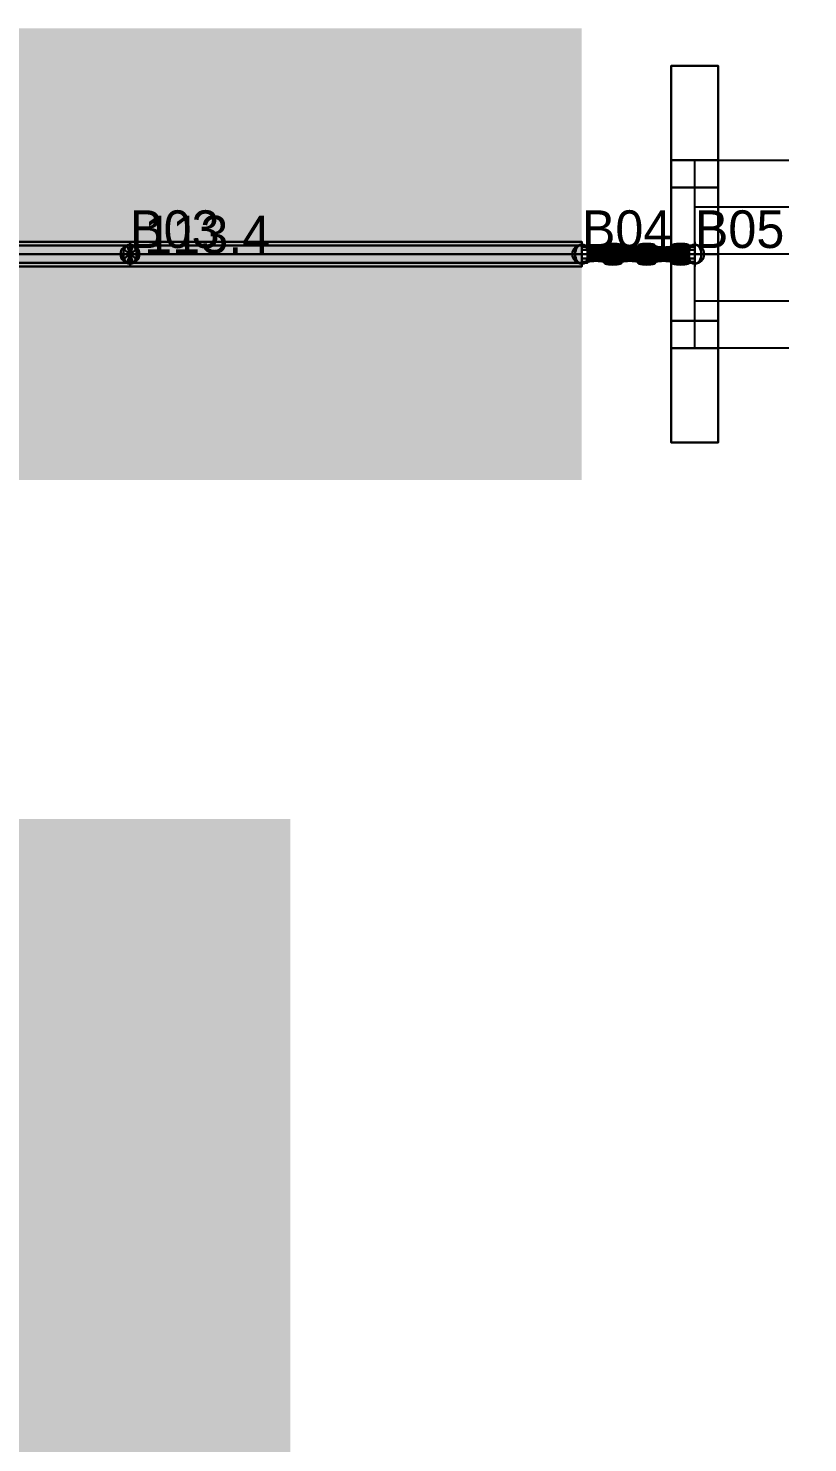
# Model space of a CAD drawing. Extents: x -1614 to 297846, y -601 to 211160.
# Drawn here: x 3533 to 4584, y 6016 to 7925 of the extents above; entities that cross this region are included whole.
import ezdxf

# ---------------------------------------------------------------- set-up
doc = ezdxf.new("R2010")
doc.units = 0
doc.layers.get('0').update_dxf_attribs({"linetype": 'CONTINUOUS'})
for name, color, linetype in [('3D-MODEL', 1, 'CONTINUOUS'), ('ANCHOR', 12, 'CONTINUOUS'), ('FLXJNT', 4, 'CONTINUOUS'), ('POINT', 5, 'CONTINUOUS'), ('PTATT', 7, 'CONTINUOUS'), ('RUN', 5, 'CONTINUOUS'), ('WEIGHT', 3, 'CONTINUOUS'), ('WTATT', 3, 'CONTINUOUS')]:
    doc.layers.add(name, color=color, linetype=linetype)

# ---------------------------------------------------------------- blocks, each defined once
blk = doc.blocks.new('RUN')
at = {"const_width": 1}
blk.add_lwpolyline([(0, 0), (1, 0)], dxfattribs=at)
at = {"flags": 9}
for tag, p in [('MAT', (0.349303, 0.182422)), ('SCH', (0.349303, 0.165755)), ('NOM', (0.349303, 0.149088))]:
    blk.add_attdef(tag, p, '', height=0.01, dxfattribs=at)
blk = doc.blocks.new('3DRUN')
at = {"color": 0, "linetype": 'CONTINUOUS'}
for points in [[(1, 0.353553, -0.353553), (1, 0.5), (0, 0.5), (0, 0.353553, -0.353553)], [(1, 0.5), (1, 0.353553, 0.353553), (0, 0.353553, 0.353553), (0, 0.5)], [(1, 0, -0.5), (1, 0.353553, -0.353553), (0, 0.353553, -0.353553), (0, 0, -0.5)], [(1, 0.353553, 0.353553), (1, 0, 0.5), (0, 0, 0.5), (0, 0.353553, 0.353553)], [(1, -0.353553, -0.353553), (1, 0, -0.5), (0, 0, -0.5), (0, -0.353553, -0.353553)], [(1, 0, 0.5), (1, -0.353553, 0.353553), (0, -0.353553, 0.353553), (0, 0, 0.5)], [(1, -0.353553, 0.353553), (1, -0.5), (0, -0.5), (0, -0.353553, 0.353553)], [(1, -0.5), (1, -0.353553, -0.353553), (0, -0.353553, -0.353553), (0, -0.5)]]:
    blk.add_3dface(points, dxfattribs=at)
blk = doc.blocks.new('FLXJNT')
at = {"color": 0, "linetype": 'BYBLOCK'}
for p, q in [((0, 0.5), (0, -0.5)), ((1, -0.5), (1, 0.5)), ((0, 0.35), (0.05, 0.35)), ((0.95, 0.35), (1, 0.35)), ((0, -0.35), (0.05, -0.35)), ((0.95, -0.35), (1, -0.35))]:
    blk.add_line(p, q, dxfattribs=at)
for centre, start, end in [((0.275, 0.35), 0, 180), ((0.575, 0.35), 0, 180), ((0.875, 0.35), 0, 180), ((0.125, 0.35), 180, 0), ((0.425, 0.35), 180, 0), ((0.725, 0.35), 180, 0), ((0.125, -0.35), 0, 180), ((0.275, -0.35), 180, 0), ((0.425, -0.35), 0, 180), ((0.575, -0.35), 180, 0), ((0.725, -0.35), 0, 180), ((0.875, -0.35), 180, 0)]:
    blk.add_arc(centre, 0.075, start, end, dxfattribs=at)
blk = doc.blocks.new('3DFLXJNT')
at = {"color": 0, "linetype": 'BYBLOCK'}
blk.add_lwpolyline([(1, 0.5), (1, 0.35), (0.95, 0.35, 1), (0.8, 0.35, -1), (0.65, 0.35, 1), (0.5, 0.35, -1), (0.35, 0.35, 1), (0.2, 0.35, -1), (0.05, 0.35), (0, 0.35), (0, 0.5)], format="xyb", dxfattribs=at)
at = {"color": 0, "linetype": 'BYBLOCK', "extrusion": (1, 0, 0)}
blk.add_circle((0, 0), 0.5, dxfattribs=at)
at = {"color": 0, "linetype": 'BYBLOCK', "extrusion": (-1, 0, 0)}
blk.add_circle((0, 0, -1), 0.5, dxfattribs=at)
at = {"color": 0, "linetype": 'BYBLOCK'}
mesh = blk.add_polymesh((9, 5), dxfattribs=at)
for k, corner in enumerate([(0.060048, 0.3125), (0.052556, 0.330589), (0.05, 0.35), (0, 0.35), (0, 0.5), (0.060048, 0.270633, -0.15625), (0.052556, 0.286298, -0.165294), (0.05, 0.303109, -0.175), (0, 0.303109, -0.175), (0, 0.433013, -0.25), (0.060048, 0.15625, -0.270633), (0.052556, 0.165294, -0.286298), (0.05, 0.175, -0.303109), (0, 0.175, -0.303109), (0, 0.25, -0.433013), (0.060048, 0, -0.3125), (0.052556, 0, -0.330589), (0.05, 0, -0.35), (0, 0, -0.35), (0, 0, -0.5), (0.060048, -0.15625, -0.270633), (0.052556, -0.165294, -0.286298), (0.05, -0.175, -0.303109), (0, -0.175, -0.303109), (0, -0.25, -0.433013), (0.060048, -0.270633, -0.15625), (0.052556, -0.286298, -0.165294), (0.05, -0.303109, -0.175), (0, -0.303109, -0.175), (0, -0.433013, -0.25), (0.060048, -0.3125), (0.052556, -0.330589), (0.05, -0.35), (0, -0.35), (0, -0.5), (0.060048, -0.270633, 0.15625), (0.052556, -0.286298, 0.165294), (0.05, -0.303109, 0.175), (0, -0.303109, 0.175), (0, -0.433013, 0.25), (0.060048, -0.15625, 0.270633), (0.052556, -0.165294, 0.286298), (0.05, -0.175, 0.303109), (0, -0.175, 0.303109), (0, -0.25, 0.433013)]):
    mesh.set_mesh_vertex(divmod(k, 5), corner)
mesh = blk.add_polymesh((4, 5), dxfattribs=at)
for k, corner in enumerate([(0.060048, -0.15625, 0.270633), (0.052556, -0.165294, 0.286298), (0.05, -0.175, 0.303109), (0, -0.175, 0.303109), (0, -0.25, 0.433013), (0.060048, 0, 0.3125), (0.052556, 0, 0.330589), (0.05, 0, 0.35), (0, 0, 0.35), (0, 0, 0.5), (0.060048, 0.15625, 0.270633), (0.052556, 0.165294, 0.286298), (0.05, 0.175, 0.303109), (0, 0.175, 0.303109), (0, 0.25, 0.433013), (0.060048, 0.270633, 0.15625), (0.052556, 0.286298, 0.165294), (0.05, 0.303109, 0.175), (0, 0.303109, 0.175), (0, 0.433013, 0.25)]):
    mesh.set_mesh_vertex(divmod(k, 5), corner)
mesh = blk.add_polymesh((9, 9), dxfattribs=at)
for k, corner in enumerate([(0.275, 0.425), (0.255589, 0.422444), (0.2375, 0.414952), (0.221967, 0.403033), (0.210048, 0.3875), (0.202556, 0.369411), (0.2, 0.35), (0.197444, 0.330589), (0.189952, 0.3125), (0.275, 0.368061, -0.2125), (0.255589, 0.365848, -0.211222), (0.2375, 0.359359, -0.207476), (0.221967, 0.349037, -0.201517), (0.210048, 0.335585, -0.19375), (0.202556, 0.31992, -0.184706), (0.2, 0.303109, -0.175), (0.197444, 0.286298, -0.165294), (0.189952, 0.270633, -0.15625), (0.275, 0.2125, -0.368061), (0.255589, 0.211222, -0.365848), (0.2375, 0.207476, -0.359359), (0.221967, 0.201517, -0.349037), (0.210048, 0.19375, -0.335585), (0.202556, 0.184706, -0.31992), (0.2, 0.175, -0.303109), (0.197444, 0.165294, -0.286298), (0.189952, 0.15625, -0.270633), (0.275, 0, -0.425), (0.255589, 0, -0.422444), (0.2375, 0, -0.414952), (0.221967, 0, -0.403033), (0.210048, 0, -0.3875), (0.202556, 0, -0.369411), (0.2, 0, -0.35), (0.197444, 0, -0.330589), (0.189952, 0, -0.3125), (0.275, -0.2125, -0.368061), (0.255589, -0.211222, -0.365848), (0.2375, -0.207476, -0.359359), (0.221967, -0.201517, -0.349037), (0.210048, -0.19375, -0.335585), (0.202556, -0.184706, -0.31992), (0.2, -0.175, -0.303109), (0.197444, -0.165294, -0.286298), (0.189952, -0.15625, -0.270633), (0.275, -0.368061, -0.2125), (0.255589, -0.365848, -0.211222), (0.2375, -0.359359, -0.207476), (0.221967, -0.349037, -0.201517), (0.210048, -0.335585, -0.19375), (0.202556, -0.31992, -0.184706), (0.2, -0.303109, -0.175), (0.197444, -0.286298, -0.165294), (0.189952, -0.270633, -0.15625), (0.275, -0.425), (0.255589, -0.422444), (0.2375, -0.414952), (0.221967, -0.403033), (0.210048, -0.3875), (0.202556, -0.369411), (0.2, -0.35), (0.197444, -0.330589), (0.189952, -0.3125), (0.275, -0.368061, 0.2125), (0.255589, -0.365848, 0.211222), (0.2375, -0.359359, 0.207476), (0.221967, -0.349037, 0.201517), (0.210048, -0.335585, 0.19375), (0.202556, -0.31992, 0.184706), (0.2, -0.303109, 0.175), (0.197444, -0.286298, 0.165294), (0.189952, -0.270633, 0.15625), (0.275, -0.2125, 0.368061), (0.255589, -0.211222, 0.365848), (0.2375, -0.207476, 0.359359), (0.221967, -0.201517, 0.349037), (0.210048, -0.19375, 0.335585), (0.202556, -0.184706, 0.31992), (0.2, -0.175, 0.303109), (0.197444, -0.165294, 0.286298), (0.189952, -0.15625, 0.270633)]):
    mesh.set_mesh_vertex(divmod(k, 9), corner)
mesh = blk.add_polymesh((9, 9), dxfattribs=at)
for k, corner in enumerate([(0.360048, 0.3125), (0.352556, 0.330589), (0.35, 0.35), (0.347444, 0.369411), (0.339952, 0.3875), (0.328033, 0.403033), (0.3125, 0.414952), (0.294411, 0.422444), (0.275, 0.425), (0.360048, 0.270633, -0.15625), (0.352556, 0.286298, -0.165294), (0.35, 0.303109, -0.175), (0.347444, 0.31992, -0.184706), (0.339952, 0.335585, -0.19375), (0.328033, 0.349037, -0.201517), (0.3125, 0.359359, -0.207476), (0.294411, 0.365848, -0.211222), (0.275, 0.368061, -0.2125), (0.360048, 0.15625, -0.270633), (0.352556, 0.165294, -0.286298), (0.35, 0.175, -0.303109), (0.347444, 0.184706, -0.31992), (0.339952, 0.19375, -0.335585), (0.328033, 0.201517, -0.349037), (0.3125, 0.207476, -0.359359), (0.294411, 0.211222, -0.365848), (0.275, 0.2125, -0.368061), (0.360048, 0, -0.3125), (0.352556, 0, -0.330589), (0.35, 0, -0.35), (0.347444, 0, -0.369411), (0.339952, 0, -0.3875), (0.328033, 0, -0.403033), (0.3125, 0, -0.414952), (0.294411, 0, -0.422444), (0.275, 0, -0.425), (0.360048, -0.15625, -0.270633), (0.352556, -0.165294, -0.286298), (0.35, -0.175, -0.303109), (0.347444, -0.184706, -0.31992), (0.339952, -0.19375, -0.335585), (0.328033, -0.201517, -0.349037), (0.3125, -0.207476, -0.359359), (0.294411, -0.211222, -0.365848), (0.275, -0.2125, -0.368061), (0.360048, -0.270633, -0.15625), (0.352556, -0.286298, -0.165294), (0.35, -0.303109, -0.175), (0.347444, -0.31992, -0.184706), (0.339952, -0.335585, -0.19375), (0.328033, -0.349037, -0.201517), (0.3125, -0.359359, -0.207476), (0.294411, -0.365848, -0.211222), (0.275, -0.368061, -0.2125), (0.360048, -0.3125), (0.352556, -0.330589), (0.35, -0.35), (0.347444, -0.369411), (0.339952, -0.3875), (0.328033, -0.403033), (0.3125, -0.414952), (0.294411, -0.422444), (0.275, -0.425), (0.360048, -0.270633, 0.15625), (0.352556, -0.286298, 0.165294), (0.35, -0.303109, 0.175), (0.347444, -0.31992, 0.184706), (0.339952, -0.335585, 0.19375), (0.328033, -0.349037, 0.201517), (0.3125, -0.359359, 0.207476), (0.294411, -0.365848, 0.211222), (0.275, -0.368061, 0.2125), (0.360048, -0.15625, 0.270633), (0.352556, -0.165294, 0.286298), (0.35, -0.175, 0.303109), (0.347444, -0.184706, 0.31992), (0.339952, -0.19375, 0.335585), (0.328033, -0.201517, 0.349037), (0.3125, -0.207476, 0.359359), (0.294411, -0.211222, 0.365848), (0.275, -0.2125, 0.368061)]):
    mesh.set_mesh_vertex(divmod(k, 9), corner)
mesh = blk.add_polymesh((9, 9), dxfattribs=at)
for k, corner in enumerate([(0.575, 0.425), (0.555589, 0.422444), (0.5375, 0.414952), (0.521967, 0.403033), (0.510048, 0.3875), (0.502556, 0.369411), (0.5, 0.35), (0.497444, 0.330589), (0.489952, 0.3125), (0.575, 0.368061, -0.2125), (0.555589, 0.365848, -0.211222), (0.5375, 0.359359, -0.207476), (0.521967, 0.349037, -0.201517), (0.510048, 0.335585, -0.19375), (0.502556, 0.31992, -0.184706), (0.5, 0.303109, -0.175), (0.497444, 0.286298, -0.165294), (0.489952, 0.270633, -0.15625), (0.575, 0.2125, -0.368061), (0.555589, 0.211222, -0.365848), (0.5375, 0.207476, -0.359359), (0.521967, 0.201517, -0.349037), (0.510048, 0.19375, -0.335585), (0.502556, 0.184706, -0.31992), (0.5, 0.175, -0.303109), (0.497444, 0.165294, -0.286298), (0.489952, 0.15625, -0.270633), (0.575, 0, -0.425), (0.555589, 0, -0.422444), (0.5375, 0, -0.414952), (0.521967, 0, -0.403033), (0.510048, 0, -0.3875), (0.502556, 0, -0.369411), (0.5, 0, -0.35), (0.497444, 0, -0.330589), (0.489952, 0, -0.3125), (0.575, -0.2125, -0.368061), (0.555589, -0.211222, -0.365848), (0.5375, -0.207476, -0.359359), (0.521967, -0.201517, -0.349037), (0.510048, -0.19375, -0.335585), (0.502556, -0.184706, -0.31992), (0.5, -0.175, -0.303109), (0.497444, -0.165294, -0.286298), (0.489952, -0.15625, -0.270633), (0.575, -0.368061, -0.2125), (0.555589, -0.365848, -0.211222), (0.5375, -0.359359, -0.207476), (0.521967, -0.349037, -0.201517), (0.510048, -0.335585, -0.19375), (0.502556, -0.31992, -0.184706), (0.5, -0.303109, -0.175), (0.497444, -0.286298, -0.165294), (0.489952, -0.270633, -0.15625), (0.575, -0.425), (0.555589, -0.422444), (0.5375, -0.414952), (0.521967, -0.403033), (0.510048, -0.3875), (0.502556, -0.369411), (0.5, -0.35), (0.497444, -0.330589), (0.489952, -0.3125), (0.575, -0.368061, 0.2125), (0.555589, -0.365848, 0.211222), (0.5375, -0.359359, 0.207476), (0.521967, -0.349037, 0.201517), (0.510048, -0.335585, 0.19375), (0.502556, -0.31992, 0.184706), (0.5, -0.303109, 0.175), (0.497444, -0.286298, 0.165294), (0.489952, -0.270633, 0.15625), (0.575, -0.2125, 0.368061), (0.555589, -0.211222, 0.365848), (0.5375, -0.207476, 0.359359), (0.521967, -0.201517, 0.349037), (0.510048, -0.19375, 0.335585), (0.502556, -0.184706, 0.31992), (0.5, -0.175, 0.303109), (0.497444, -0.165294, 0.286298), (0.489952, -0.15625, 0.270633)]):
    mesh.set_mesh_vertex(divmod(k, 9), corner)
mesh = blk.add_polymesh((9, 9), dxfattribs=at)
for k, corner in enumerate([(0.660048, 0.3125), (0.652556, 0.330589), (0.65, 0.35), (0.647444, 0.369411), (0.639952, 0.3875), (0.628033, 0.403033), (0.6125, 0.414952), (0.594411, 0.422444), (0.575, 0.425), (0.660048, 0.270633, -0.15625), (0.652556, 0.286298, -0.165294), (0.65, 0.303109, -0.175), (0.647444, 0.31992, -0.184706), (0.639952, 0.335585, -0.19375), (0.628033, 0.349037, -0.201517), (0.6125, 0.359359, -0.207476), (0.594411, 0.365848, -0.211222), (0.575, 0.368061, -0.2125), (0.660048, 0.15625, -0.270633), (0.652556, 0.165294, -0.286298), (0.65, 0.175, -0.303109), (0.647444, 0.184706, -0.31992), (0.639952, 0.19375, -0.335585), (0.628033, 0.201517, -0.349037), (0.6125, 0.207476, -0.359359), (0.594411, 0.211222, -0.365848), (0.575, 0.2125, -0.368061), (0.660048, 0, -0.3125), (0.652556, 0, -0.330589), (0.65, 0, -0.35), (0.647444, 0, -0.369411), (0.639952, 0, -0.3875), (0.628033, 0, -0.403033), (0.6125, 0, -0.414952), (0.594411, 0, -0.422444), (0.575, 0, -0.425), (0.660048, -0.15625, -0.270633), (0.652556, -0.165294, -0.286298), (0.65, -0.175, -0.303109), (0.647444, -0.184706, -0.31992), (0.639952, -0.19375, -0.335585), (0.628033, -0.201517, -0.349037), (0.6125, -0.207476, -0.359359), (0.594411, -0.211222, -0.365848), (0.575, -0.2125, -0.368061), (0.660048, -0.270633, -0.15625), (0.652556, -0.286298, -0.165294), (0.65, -0.303109, -0.175), (0.647444, -0.31992, -0.184706), (0.639952, -0.335585, -0.19375), (0.628033, -0.349037, -0.201517), (0.6125, -0.359359, -0.207476), (0.594411, -0.365848, -0.211222), (0.575, -0.368061, -0.2125), (0.660048, -0.3125), (0.652556, -0.330589), (0.65, -0.35), (0.647444, -0.369411), (0.639952, -0.3875), (0.628033, -0.403033), (0.6125, -0.414952), (0.594411, -0.422444), (0.575, -0.425), (0.660048, -0.270633, 0.15625), (0.652556, -0.286298, 0.165294), (0.65, -0.303109, 0.175), (0.647444, -0.31992, 0.184706), (0.639952, -0.335585, 0.19375), (0.628033, -0.349037, 0.201517), (0.6125, -0.359359, 0.207476), (0.594411, -0.365848, 0.211222), (0.575, -0.368061, 0.2125), (0.660048, -0.15625, 0.270633), (0.652556, -0.165294, 0.286298), (0.65, -0.175, 0.303109), (0.647444, -0.184706, 0.31992), (0.639952, -0.19375, 0.335585), (0.628033, -0.201517, 0.349037), (0.6125, -0.207476, 0.359359), (0.594411, -0.211222, 0.365848), (0.575, -0.2125, 0.368061)]):
    mesh.set_mesh_vertex(divmod(k, 9), corner)
mesh = blk.add_polymesh((9, 9), dxfattribs=at)
for k, corner in enumerate([(0.875, 0.425), (0.855589, 0.422444), (0.8375, 0.414952), (0.821967, 0.403033), (0.810048, 0.3875), (0.802556, 0.369411), (0.8, 0.35), (0.797444, 0.330589), (0.789952, 0.3125), (0.875, 0.368061, -0.2125), (0.855589, 0.365848, -0.211222), (0.8375, 0.359359, -0.207476), (0.821967, 0.349037, -0.201517), (0.810048, 0.335585, -0.19375), (0.802556, 0.31992, -0.184706), (0.8, 0.303109, -0.175), (0.797444, 0.286298, -0.165294), (0.789952, 0.270633, -0.15625), (0.875, 0.2125, -0.368061), (0.855589, 0.211222, -0.365848), (0.8375, 0.207476, -0.359359), (0.821967, 0.201517, -0.349037), (0.810048, 0.19375, -0.335585), (0.802556, 0.184706, -0.31992), (0.8, 0.175, -0.303109), (0.797444, 0.165294, -0.286298), (0.789952, 0.15625, -0.270633), (0.875, 0, -0.425), (0.855589, 0, -0.422444), (0.8375, 0, -0.414952), (0.821967, 0, -0.403033), (0.810048, 0, -0.3875), (0.802556, 0, -0.369411), (0.8, 0, -0.35), (0.797444, 0, -0.330589), (0.789952, 0, -0.3125), (0.875, -0.2125, -0.368061), (0.855589, -0.211222, -0.365848), (0.8375, -0.207476, -0.359359), (0.821967, -0.201517, -0.349037), (0.810048, -0.19375, -0.335585), (0.802556, -0.184706, -0.31992), (0.8, -0.175, -0.303109), (0.797444, -0.165294, -0.286298), (0.789952, -0.15625, -0.270633), (0.875, -0.368061, -0.2125), (0.855589, -0.365848, -0.211222), (0.8375, -0.359359, -0.207476), (0.821967, -0.349037, -0.201517), (0.810048, -0.335585, -0.19375), (0.802556, -0.31992, -0.184706), (0.8, -0.303109, -0.175), (0.797444, -0.286298, -0.165294), (0.789952, -0.270633, -0.15625), (0.875, -0.425), (0.855589, -0.422444), (0.8375, -0.414952), (0.821967, -0.403033), (0.810048, -0.3875), (0.802556, -0.369411), (0.8, -0.35), (0.797444, -0.330589), (0.789952, -0.3125), (0.875, -0.368061, 0.2125), (0.855589, -0.365848, 0.211222), (0.8375, -0.359359, 0.207476), (0.821967, -0.349037, 0.201517), (0.810048, -0.335585, 0.19375), (0.802556, -0.31992, 0.184706), (0.8, -0.303109, 0.175), (0.797444, -0.286298, 0.165294), (0.789952, -0.270633, 0.15625), (0.875, -0.2125, 0.368061), (0.855589, -0.211222, 0.365848), (0.8375, -0.207476, 0.359359), (0.821967, -0.201517, 0.349037), (0.810048, -0.19375, 0.335585), (0.802556, -0.184706, 0.31992), (0.8, -0.175, 0.303109), (0.797444, -0.165294, 0.286298), (0.789952, -0.15625, 0.270633)]):
    mesh.set_mesh_vertex(divmod(k, 9), corner)
mesh = blk.add_polymesh((9, 9), dxfattribs=at)
for k, corner in enumerate([(1, 0.5), (1, 0.35), (0.95, 0.35), (0.947444, 0.369411), (0.939952, 0.3875), (0.928033, 0.403033), (0.9125, 0.414952), (0.894411, 0.422444), (0.875, 0.425), (1, 0.433013, -0.25), (1, 0.303109, -0.175), (0.95, 0.303109, -0.175), (0.947444, 0.31992, -0.184706), (0.939952, 0.335585, -0.19375), (0.928033, 0.349037, -0.201517), (0.9125, 0.359359, -0.207476), (0.894411, 0.365848, -0.211222), (0.875, 0.368061, -0.2125), (1, 0.25, -0.433013), (1, 0.175, -0.303109), (0.95, 0.175, -0.303109), (0.947444, 0.184706, -0.31992), (0.939952, 0.19375, -0.335585), (0.928033, 0.201517, -0.349037), (0.9125, 0.207476, -0.359359), (0.894411, 0.211222, -0.365848), (0.875, 0.2125, -0.368061), (1, 0, -0.5), (1, 0, -0.35), (0.95, 0, -0.35), (0.947444, 0, -0.369411), (0.939952, 0, -0.3875), (0.928033, 0, -0.403033), (0.9125, 0, -0.414952), (0.894411, 0, -0.422444), (0.875, 0, -0.425), (1, -0.25, -0.433013), (1, -0.175, -0.303109), (0.95, -0.175, -0.303109), (0.947444, -0.184706, -0.31992), (0.939952, -0.19375, -0.335585), (0.928033, -0.201517, -0.349037), (0.9125, -0.207476, -0.359359), (0.894411, -0.211222, -0.365848), (0.875, -0.2125, -0.368061), (1, -0.433013, -0.25), (1, -0.303109, -0.175), (0.95, -0.303109, -0.175), (0.947444, -0.31992, -0.184706), (0.939952, -0.335585, -0.19375), (0.928033, -0.349037, -0.201517), (0.9125, -0.359359, -0.207476), (0.894411, -0.365848, -0.211222), (0.875, -0.368061, -0.2125), (1, -0.5), (1, -0.35), (0.95, -0.35), (0.947444, -0.369411), (0.939952, -0.3875), (0.928033, -0.403033), (0.9125, -0.414952), (0.894411, -0.422444), (0.875, -0.425), (1, -0.433013, 0.25), (1, -0.303109, 0.175), (0.95, -0.303109, 0.175), (0.947444, -0.31992, 0.184706), (0.939952, -0.335585, 0.19375), (0.928033, -0.349037, 0.201517), (0.9125, -0.359359, 0.207476), (0.894411, -0.365848, 0.211222), (0.875, -0.368061, 0.2125), (1, -0.25, 0.433013), (1, -0.175, 0.303109), (0.95, -0.175, 0.303109), (0.947444, -0.184706, 0.31992), (0.939952, -0.19375, 0.335585), (0.928033, -0.201517, 0.349037), (0.9125, -0.207476, 0.359359), (0.894411, -0.211222, 0.365848), (0.875, -0.2125, 0.368061)]):
    mesh.set_mesh_vertex(divmod(k, 9), corner)
mesh = blk.add_polymesh((4, 9), dxfattribs=at)
for k, corner in enumerate([(1, -0.25, 0.433013), (1, -0.175, 0.303109), (0.95, -0.175, 0.303109), (0.947444, -0.184706, 0.31992), (0.939952, -0.19375, 0.335585), (0.928033, -0.201517, 0.349037), (0.9125, -0.207476, 0.359359), (0.894411, -0.211222, 0.365848), (0.875, -0.2125, 0.368061), (1, 0, 0.5), (1, 0, 0.35), (0.95, 0, 0.35), (0.947444, 0, 0.369411), (0.939952, 0, 0.3875), (0.928033, 0, 0.403033), (0.9125, 0, 0.414952), (0.894411, 0, 0.422444), (0.875, 0, 0.425), (1, 0.25, 0.433013), (1, 0.175, 0.303109), (0.95, 0.175, 0.303109), (0.947444, 0.184706, 0.31992), (0.939952, 0.19375, 0.335585), (0.928033, 0.201517, 0.349037), (0.9125, 0.207476, 0.359359), (0.894411, 0.211222, 0.365848), (0.875, 0.2125, 0.368061), (1, 0.433013, 0.25), (1, 0.303109, 0.175), (0.95, 0.303109, 0.175), (0.947444, 0.31992, 0.184706), (0.939952, 0.335585, 0.19375), (0.928033, 0.349037, 0.201517), (0.9125, 0.359359, 0.207476), (0.894411, 0.365848, 0.211222), (0.875, 0.368061, 0.2125)]):
    mesh.set_mesh_vertex(divmod(k, 9), corner)
mesh = blk.add_polymesh((9, 9), dxfattribs=at)
for k, corner in enumerate([(0.189952, 0.3125), (0.178033, 0.296967), (0.1625, 0.285048), (0.144411, 0.277556), (0.125, 0.275), (0.105589, 0.277556), (0.0875, 0.285048), (0.071967, 0.296967), (0.060048, 0.3125), (0.189952, 0.270633, -0.15625), (0.178033, 0.257181, -0.148483), (0.1625, 0.246859, -0.142524), (0.144411, 0.24037, -0.138778), (0.125, 0.238157, -0.1375), (0.105589, 0.24037, -0.138778), (0.0875, 0.246859, -0.142524), (0.071967, 0.257181, -0.148483), (0.060048, 0.270633, -0.15625), (0.189952, 0.15625, -0.270633), (0.178033, 0.148483, -0.257181), (0.1625, 0.142524, -0.246859), (0.144411, 0.138778, -0.24037), (0.125, 0.1375, -0.238157), (0.105589, 0.138778, -0.24037), (0.0875, 0.142524, -0.246859), (0.071967, 0.148483, -0.257181), (0.060048, 0.15625, -0.270633), (0.189952, 0, -0.3125), (0.178033, 0, -0.296967), (0.1625, 0, -0.285048), (0.144411, 0, -0.277556), (0.125, 0, -0.275), (0.105589, 0, -0.277556), (0.0875, 0, -0.285048), (0.071967, 0, -0.296967), (0.060048, 0, -0.3125), (0.189952, -0.15625, -0.270633), (0.178033, -0.148483, -0.257181), (0.1625, -0.142524, -0.246859), (0.144411, -0.138778, -0.24037), (0.125, -0.1375, -0.238157), (0.105589, -0.138778, -0.24037), (0.0875, -0.142524, -0.246859), (0.071967, -0.148483, -0.257181), (0.060048, -0.15625, -0.270633), (0.189952, -0.270633, -0.15625), (0.178033, -0.257181, -0.148483), (0.1625, -0.246859, -0.142524), (0.144411, -0.24037, -0.138778), (0.125, -0.238157, -0.1375), (0.105589, -0.24037, -0.138778), (0.0875, -0.246859, -0.142524), (0.071967, -0.257181, -0.148483), (0.060048, -0.270633, -0.15625), (0.189952, -0.3125), (0.178033, -0.296967), (0.1625, -0.285048), (0.144411, -0.277556), (0.125, -0.275), (0.105589, -0.277556), (0.0875, -0.285048), (0.071967, -0.296967), (0.060048, -0.3125), (0.189952, -0.270633, 0.15625), (0.178033, -0.257181, 0.148483), (0.1625, -0.246859, 0.142524), (0.144411, -0.24037, 0.138778), (0.125, -0.238157, 0.1375), (0.105589, -0.24037, 0.138778), (0.0875, -0.246859, 0.142524), (0.071967, -0.257181, 0.148483), (0.060048, -0.270633, 0.15625), (0.189952, -0.15625, 0.270633), (0.178033, -0.148483, 0.257181), (0.1625, -0.142524, 0.246859), (0.144411, -0.138778, 0.24037), (0.125, -0.1375, 0.238157), (0.105589, -0.138778, 0.24037), (0.0875, -0.142524, 0.246859), (0.071967, -0.148483, 0.257181), (0.060048, -0.15625, 0.270633)]):
    mesh.set_mesh_vertex(divmod(k, 9), corner)
mesh = blk.add_polymesh((4, 9), dxfattribs=at)
for k, corner in enumerate([(0.189952, -0.15625, 0.270633), (0.178033, -0.148483, 0.257181), (0.1625, -0.142524, 0.246859), (0.144411, -0.138778, 0.24037), (0.125, -0.1375, 0.238157), (0.105589, -0.138778, 0.24037), (0.0875, -0.142524, 0.246859), (0.071967, -0.148483, 0.257181), (0.060048, -0.15625, 0.270633), (0.189952, 0, 0.3125), (0.178033, 0, 0.296967), (0.1625, 0, 0.285048), (0.144411, 0, 0.277556), (0.125, 0, 0.275), (0.105589, 0, 0.277556), (0.0875, 0, 0.285048), (0.071967, 0, 0.296967), (0.060048, 0, 0.3125), (0.189952, 0.15625, 0.270633), (0.178033, 0.148483, 0.257181), (0.1625, 0.142524, 0.246859), (0.144411, 0.138778, 0.24037), (0.125, 0.1375, 0.238157), (0.105589, 0.138778, 0.24037), (0.0875, 0.142524, 0.246859), (0.071967, 0.148483, 0.257181), (0.060048, 0.15625, 0.270633), (0.189952, 0.270633, 0.15625), (0.178033, 0.257181, 0.148483), (0.1625, 0.246859, 0.142524), (0.144411, 0.24037, 0.138778), (0.125, 0.238157, 0.1375), (0.105589, 0.24037, 0.138778), (0.0875, 0.246859, 0.142524), (0.071967, 0.257181, 0.148483), (0.060048, 0.270633, 0.15625)]):
    mesh.set_mesh_vertex(divmod(k, 9), corner)
mesh = blk.add_polymesh((4, 9), dxfattribs=at)
for k, corner in enumerate([(0.275, -0.2125, 0.368061), (0.255589, -0.211222, 0.365848), (0.2375, -0.207476, 0.359359), (0.221967, -0.201517, 0.349037), (0.210048, -0.19375, 0.335585), (0.202556, -0.184706, 0.31992), (0.2, -0.175, 0.303109), (0.197444, -0.165294, 0.286298), (0.189952, -0.15625, 0.270633), (0.275, 0, 0.425), (0.255589, 0, 0.422444), (0.2375, 0, 0.414952), (0.221967, 0, 0.403033), (0.210048, 0, 0.3875), (0.202556, 0, 0.369411), (0.2, 0, 0.35), (0.197444, 0, 0.330589), (0.189952, 0, 0.3125), (0.275, 0.2125, 0.368061), (0.255589, 0.211222, 0.365848), (0.2375, 0.207476, 0.359359), (0.221967, 0.201517, 0.349037), (0.210048, 0.19375, 0.335585), (0.202556, 0.184706, 0.31992), (0.2, 0.175, 0.303109), (0.197444, 0.165294, 0.286298), (0.189952, 0.15625, 0.270633), (0.275, 0.368061, 0.2125), (0.255589, 0.365848, 0.211222), (0.2375, 0.359359, 0.207476), (0.221967, 0.349037, 0.201517), (0.210048, 0.335585, 0.19375), (0.202556, 0.31992, 0.184706), (0.2, 0.303109, 0.175), (0.197444, 0.286298, 0.165294), (0.189952, 0.270633, 0.15625)]):
    mesh.set_mesh_vertex(divmod(k, 9), corner)
mesh = blk.add_polymesh((4, 9), dxfattribs=at)
for k, corner in enumerate([(0.360048, -0.15625, 0.270633), (0.352556, -0.165294, 0.286298), (0.35, -0.175, 0.303109), (0.347444, -0.184706, 0.31992), (0.339952, -0.19375, 0.335585), (0.328033, -0.201517, 0.349037), (0.3125, -0.207476, 0.359359), (0.294411, -0.211222, 0.365848), (0.275, -0.2125, 0.368061), (0.360048, 0, 0.3125), (0.352556, 0, 0.330589), (0.35, 0, 0.35), (0.347444, 0, 0.369411), (0.339952, 0, 0.3875), (0.328033, 0, 0.403033), (0.3125, 0, 0.414952), (0.294411, 0, 0.422444), (0.275, 0, 0.425), (0.360048, 0.15625, 0.270633), (0.352556, 0.165294, 0.286298), (0.35, 0.175, 0.303109), (0.347444, 0.184706, 0.31992), (0.339952, 0.19375, 0.335585), (0.328033, 0.201517, 0.349037), (0.3125, 0.207476, 0.359359), (0.294411, 0.211222, 0.365848), (0.275, 0.2125, 0.368061), (0.360048, 0.270633, 0.15625), (0.352556, 0.286298, 0.165294), (0.35, 0.303109, 0.175), (0.347444, 0.31992, 0.184706), (0.339952, 0.335585, 0.19375), (0.328033, 0.349037, 0.201517), (0.3125, 0.359359, 0.207476), (0.294411, 0.365848, 0.211222), (0.275, 0.368061, 0.2125)]):
    mesh.set_mesh_vertex(divmod(k, 9), corner)
mesh = blk.add_polymesh((9, 9), dxfattribs=at)
for k, corner in enumerate([(0.489952, 0.3125), (0.478033, 0.296967), (0.4625, 0.285048), (0.444411, 0.277556), (0.425, 0.275), (0.405589, 0.277556), (0.3875, 0.285048), (0.371967, 0.296967), (0.360048, 0.3125), (0.489952, 0.270633, -0.15625), (0.478033, 0.257181, -0.148483), (0.4625, 0.246859, -0.142524), (0.444411, 0.24037, -0.138778), (0.425, 0.238157, -0.1375), (0.405589, 0.24037, -0.138778), (0.3875, 0.246859, -0.142524), (0.371967, 0.257181, -0.148483), (0.360048, 0.270633, -0.15625), (0.489952, 0.15625, -0.270633), (0.478033, 0.148483, -0.257181), (0.4625, 0.142524, -0.246859), (0.444411, 0.138778, -0.24037), (0.425, 0.1375, -0.238157), (0.405589, 0.138778, -0.24037), (0.3875, 0.142524, -0.246859), (0.371967, 0.148483, -0.257181), (0.360048, 0.15625, -0.270633), (0.489952, 0, -0.3125), (0.478033, 0, -0.296967), (0.4625, 0, -0.285048), (0.444411, 0, -0.277556), (0.425, 0, -0.275), (0.405589, 0, -0.277556), (0.3875, 0, -0.285048), (0.371967, 0, -0.296967), (0.360048, 0, -0.3125), (0.489952, -0.15625, -0.270633), (0.478033, -0.148483, -0.257181), (0.4625, -0.142524, -0.246859), (0.444411, -0.138778, -0.24037), (0.425, -0.1375, -0.238157), (0.405589, -0.138778, -0.24037), (0.3875, -0.142524, -0.246859), (0.371967, -0.148483, -0.257181), (0.360048, -0.15625, -0.270633), (0.489952, -0.270633, -0.15625), (0.478033, -0.257181, -0.148483), (0.4625, -0.246859, -0.142524), (0.444411, -0.24037, -0.138778), (0.425, -0.238157, -0.1375), (0.405589, -0.24037, -0.138778), (0.3875, -0.246859, -0.142524), (0.371967, -0.257181, -0.148483), (0.360048, -0.270633, -0.15625), (0.489952, -0.3125), (0.478033, -0.296967), (0.4625, -0.285048), (0.444411, -0.277556), (0.425, -0.275), (0.405589, -0.277556), (0.3875, -0.285048), (0.371967, -0.296967), (0.360048, -0.3125), (0.489952, -0.270633, 0.15625), (0.478033, -0.257181, 0.148483), (0.4625, -0.246859, 0.142524), (0.444411, -0.24037, 0.138778), (0.425, -0.238157, 0.1375), (0.405589, -0.24037, 0.138778), (0.3875, -0.246859, 0.142524), (0.371967, -0.257181, 0.148483), (0.360048, -0.270633, 0.15625), (0.489952, -0.15625, 0.270633), (0.478033, -0.148483, 0.257181), (0.4625, -0.142524, 0.246859), (0.444411, -0.138778, 0.24037), (0.425, -0.1375, 0.238157), (0.405589, -0.138778, 0.24037), (0.3875, -0.142524, 0.246859), (0.371967, -0.148483, 0.257181), (0.360048, -0.15625, 0.270633)]):
    mesh.set_mesh_vertex(divmod(k, 9), corner)
mesh = blk.add_polymesh((4, 9), dxfattribs=at)
for k, corner in enumerate([(0.489952, -0.15625, 0.270633), (0.478033, -0.148483, 0.257181), (0.4625, -0.142524, 0.246859), (0.444411, -0.138778, 0.24037), (0.425, -0.1375, 0.238157), (0.405589, -0.138778, 0.24037), (0.3875, -0.142524, 0.246859), (0.371967, -0.148483, 0.257181), (0.360048, -0.15625, 0.270633), (0.489952, 0, 0.3125), (0.478033, 0, 0.296967), (0.4625, 0, 0.285048), (0.444411, 0, 0.277556), (0.425, 0, 0.275), (0.405589, 0, 0.277556), (0.3875, 0, 0.285048), (0.371967, 0, 0.296967), (0.360048, 0, 0.3125), (0.489952, 0.15625, 0.270633), (0.478033, 0.148483, 0.257181), (0.4625, 0.142524, 0.246859), (0.444411, 0.138778, 0.24037), (0.425, 0.1375, 0.238157), (0.405589, 0.138778, 0.24037), (0.3875, 0.142524, 0.246859), (0.371967, 0.148483, 0.257181), (0.360048, 0.15625, 0.270633), (0.489952, 0.270633, 0.15625), (0.478033, 0.257181, 0.148483), (0.4625, 0.246859, 0.142524), (0.444411, 0.24037, 0.138778), (0.425, 0.238157, 0.1375), (0.405589, 0.24037, 0.138778), (0.3875, 0.246859, 0.142524), (0.371967, 0.257181, 0.148483), (0.360048, 0.270633, 0.15625)]):
    mesh.set_mesh_vertex(divmod(k, 9), corner)
mesh = blk.add_polymesh((4, 9), dxfattribs=at)
for k, corner in enumerate([(0.575, -0.2125, 0.368061), (0.555589, -0.211222, 0.365848), (0.5375, -0.207476, 0.359359), (0.521967, -0.201517, 0.349037), (0.510048, -0.19375, 0.335585), (0.502556, -0.184706, 0.31992), (0.5, -0.175, 0.303109), (0.497444, -0.165294, 0.286298), (0.489952, -0.15625, 0.270633), (0.575, 0, 0.425), (0.555589, 0, 0.422444), (0.5375, 0, 0.414952), (0.521967, 0, 0.403033), (0.510048, 0, 0.3875), (0.502556, 0, 0.369411), (0.5, 0, 0.35), (0.497444, 0, 0.330589), (0.489952, 0, 0.3125), (0.575, 0.2125, 0.368061), (0.555589, 0.211222, 0.365848), (0.5375, 0.207476, 0.359359), (0.521967, 0.201517, 0.349037), (0.510048, 0.19375, 0.335585), (0.502556, 0.184706, 0.31992), (0.5, 0.175, 0.303109), (0.497444, 0.165294, 0.286298), (0.489952, 0.15625, 0.270633), (0.575, 0.368061, 0.2125), (0.555589, 0.365848, 0.211222), (0.5375, 0.359359, 0.207476), (0.521967, 0.349037, 0.201517), (0.510048, 0.335585, 0.19375), (0.502556, 0.31992, 0.184706), (0.5, 0.303109, 0.175), (0.497444, 0.286298, 0.165294), (0.489952, 0.270633, 0.15625)]):
    mesh.set_mesh_vertex(divmod(k, 9), corner)
mesh = blk.add_polymesh((4, 9), dxfattribs=at)
for k, corner in enumerate([(0.660048, -0.15625, 0.270633), (0.652556, -0.165294, 0.286298), (0.65, -0.175, 0.303109), (0.647444, -0.184706, 0.31992), (0.639952, -0.19375, 0.335585), (0.628033, -0.201517, 0.349037), (0.6125, -0.207476, 0.359359), (0.594411, -0.211222, 0.365848), (0.575, -0.2125, 0.368061), (0.660048, 0, 0.3125), (0.652556, 0, 0.330589), (0.65, 0, 0.35), (0.647444, 0, 0.369411), (0.639952, 0, 0.3875), (0.628033, 0, 0.403033), (0.6125, 0, 0.414952), (0.594411, 0, 0.422444), (0.575, 0, 0.425), (0.660048, 0.15625, 0.270633), (0.652556, 0.165294, 0.286298), (0.65, 0.175, 0.303109), (0.647444, 0.184706, 0.31992), (0.639952, 0.19375, 0.335585), (0.628033, 0.201517, 0.349037), (0.6125, 0.207476, 0.359359), (0.594411, 0.211222, 0.365848), (0.575, 0.2125, 0.368061), (0.660048, 0.270633, 0.15625), (0.652556, 0.286298, 0.165294), (0.65, 0.303109, 0.175), (0.647444, 0.31992, 0.184706), (0.639952, 0.335585, 0.19375), (0.628033, 0.349037, 0.201517), (0.6125, 0.359359, 0.207476), (0.594411, 0.365848, 0.211222), (0.575, 0.368061, 0.2125)]):
    mesh.set_mesh_vertex(divmod(k, 9), corner)
mesh = blk.add_polymesh((9, 9), dxfattribs=at)
for k, corner in enumerate([(0.789952, 0.3125), (0.778033, 0.296967), (0.7625, 0.285048), (0.744411, 0.277556), (0.725, 0.275), (0.705589, 0.277556), (0.6875, 0.285048), (0.671967, 0.296967), (0.660048, 0.3125), (0.789952, 0.270633, -0.15625), (0.778033, 0.257181, -0.148483), (0.7625, 0.246859, -0.142524), (0.744411, 0.24037, -0.138778), (0.725, 0.238157, -0.1375), (0.705589, 0.24037, -0.138778), (0.6875, 0.246859, -0.142524), (0.671967, 0.257181, -0.148483), (0.660048, 0.270633, -0.15625), (0.789952, 0.15625, -0.270633), (0.778033, 0.148483, -0.257181), (0.7625, 0.142524, -0.246859), (0.744411, 0.138778, -0.24037), (0.725, 0.1375, -0.238157), (0.705589, 0.138778, -0.24037), (0.6875, 0.142524, -0.246859), (0.671967, 0.148483, -0.257181), (0.660048, 0.15625, -0.270633), (0.789952, 0, -0.3125), (0.778033, 0, -0.296967), (0.7625, 0, -0.285048), (0.744411, 0, -0.277556), (0.725, 0, -0.275), (0.705589, 0, -0.277556), (0.6875, 0, -0.285048), (0.671967, 0, -0.296967), (0.660048, 0, -0.3125), (0.789952, -0.15625, -0.270633), (0.778033, -0.148483, -0.257181), (0.7625, -0.142524, -0.246859), (0.744411, -0.138778, -0.24037), (0.725, -0.1375, -0.238157), (0.705589, -0.138778, -0.24037), (0.6875, -0.142524, -0.246859), (0.671967, -0.148483, -0.257181), (0.660048, -0.15625, -0.270633), (0.789952, -0.270633, -0.15625), (0.778033, -0.257181, -0.148483), (0.7625, -0.246859, -0.142524), (0.744411, -0.24037, -0.138778), (0.725, -0.238157, -0.1375), (0.705589, -0.24037, -0.138778), (0.6875, -0.246859, -0.142524), (0.671967, -0.257181, -0.148483), (0.660048, -0.270633, -0.15625), (0.789952, -0.3125), (0.778033, -0.296967), (0.7625, -0.285048), (0.744411, -0.277556), (0.725, -0.275), (0.705589, -0.277556), (0.6875, -0.285048), (0.671967, -0.296967), (0.660048, -0.3125), (0.789952, -0.270633, 0.15625), (0.778033, -0.257181, 0.148483), (0.7625, -0.246859, 0.142524), (0.744411, -0.24037, 0.138778), (0.725, -0.238157, 0.1375), (0.705589, -0.24037, 0.138778), (0.6875, -0.246859, 0.142524), (0.671967, -0.257181, 0.148483), (0.660048, -0.270633, 0.15625), (0.789952, -0.15625, 0.270633), (0.778033, -0.148483, 0.257181), (0.7625, -0.142524, 0.246859), (0.744411, -0.138778, 0.24037), (0.725, -0.1375, 0.238157), (0.705589, -0.138778, 0.24037), (0.6875, -0.142524, 0.246859), (0.671967, -0.148483, 0.257181), (0.660048, -0.15625, 0.270633)]):
    mesh.set_mesh_vertex(divmod(k, 9), corner)
mesh = blk.add_polymesh((4, 9), dxfattribs=at)
for k, corner in enumerate([(0.789952, -0.15625, 0.270633), (0.778033, -0.148483, 0.257181), (0.7625, -0.142524, 0.246859), (0.744411, -0.138778, 0.24037), (0.725, -0.1375, 0.238157), (0.705589, -0.138778, 0.24037), (0.6875, -0.142524, 0.246859), (0.671967, -0.148483, 0.257181), (0.660048, -0.15625, 0.270633), (0.789952, 0, 0.3125), (0.778033, 0, 0.296967), (0.7625, 0, 0.285048), (0.744411, 0, 0.277556), (0.725, 0, 0.275), (0.705589, 0, 0.277556), (0.6875, 0, 0.285048), (0.671967, 0, 0.296967), (0.660048, 0, 0.3125), (0.789952, 0.15625, 0.270633), (0.778033, 0.148483, 0.257181), (0.7625, 0.142524, 0.246859), (0.744411, 0.138778, 0.24037), (0.725, 0.1375, 0.238157), (0.705589, 0.138778, 0.24037), (0.6875, 0.142524, 0.246859), (0.671967, 0.148483, 0.257181), (0.660048, 0.15625, 0.270633), (0.789952, 0.270633, 0.15625), (0.778033, 0.257181, 0.148483), (0.7625, 0.246859, 0.142524), (0.744411, 0.24037, 0.138778), (0.725, 0.238157, 0.1375), (0.705589, 0.24037, 0.138778), (0.6875, 0.246859, 0.142524), (0.671967, 0.257181, 0.148483), (0.660048, 0.270633, 0.15625)]):
    mesh.set_mesh_vertex(divmod(k, 9), corner)
mesh = blk.add_polymesh((4, 9), dxfattribs=at)
for k, corner in enumerate([(0.875, -0.2125, 0.368061), (0.855589, -0.211222, 0.365848), (0.8375, -0.207476, 0.359359), (0.821967, -0.201517, 0.349037), (0.810048, -0.19375, 0.335585), (0.802556, -0.184706, 0.31992), (0.8, -0.175, 0.303109), (0.797444, -0.165294, 0.286298), (0.789952, -0.15625, 0.270633), (0.875, 0, 0.425), (0.855589, 0, 0.422444), (0.8375, 0, 0.414952), (0.821967, 0, 0.403033), (0.810048, 0, 0.3875), (0.802556, 0, 0.369411), (0.8, 0, 0.35), (0.797444, 0, 0.330589), (0.789952, 0, 0.3125), (0.875, 0.2125, 0.368061), (0.855589, 0.211222, 0.365848), (0.8375, 0.207476, 0.359359), (0.821967, 0.201517, 0.349037), (0.810048, 0.19375, 0.335585), (0.802556, 0.184706, 0.31992), (0.8, 0.175, 0.303109), (0.797444, 0.165294, 0.286298), (0.789952, 0.15625, 0.270633), (0.875, 0.368061, 0.2125), (0.855589, 0.365848, 0.211222), (0.8375, 0.359359, 0.207476), (0.821967, 0.349037, 0.201517), (0.810048, 0.335585, 0.19375), (0.802556, 0.31992, 0.184706), (0.8, 0.303109, 0.175), (0.797444, 0.286298, 0.165294), (0.789952, 0.270633, 0.15625)]):
    mesh.set_mesh_vertex(divmod(k, 9), corner)
blk = doc.blocks.new('POINT')
at = {"color": 0, "linetype": 'BYBLOCK'}
blk.add_circle((0, 0), 0.5, dxfattribs=at)
at = {"color": 0, "linetype": 'BYBLOCK', "extrusion": (1e-16, 0, -1)}
blk.add_circle((0, 0), 0.5, dxfattribs=at)
at = {"color": 0, "linetype": 'BYBLOCK', "extrusion": (0.707107, 0, 0.707107)}
blk.add_circle((0, 0), 0.5, dxfattribs=at)
at = {"color": 0, "linetype": 'BYBLOCK', "extrusion": (0.707107, 0, -0.707107)}
blk.add_circle((0, 0), 0.5, dxfattribs=at)
at = {"color": 0, "linetype": 'BYBLOCK', "extrusion": (-0.707107, 0, -0.707107)}
blk.add_circle((0, 0), 0.5, dxfattribs=at)
at = {"color": 0, "linetype": 'BYBLOCK', "extrusion": (-0.707107, 0, 0.707107)}
blk.add_circle((0, 0), 0.5, dxfattribs=at)
at = {"color": 0, "linetype": 'BYBLOCK', "extrusion": (1, 0, 1e-16)}
blk.add_circle((0, 0), 0.5, dxfattribs=at)
at = {"color": 0, "linetype": 'BYBLOCK', "extrusion": (-1, 0, -2e-16)}
blk.add_circle((0, 0), 0.5, dxfattribs=at)
blk = doc.blocks.new('3DWEIGHT')
blk.add_line((0, 0.82), (0, 0))
mesh = blk.add_polymesh((2, 10), dxfattribs=dict(n_close=True))
for k, corner in enumerate([(0.029672, 0.82), (0.024005, 0.82, 0.017441), (0.009169, 0.82, 0.02822), (-0.009169, 0.82, 0.02822), (-0.024005, 0.82, 0.017441), (-0.029672, 0.82), (-0.024005, 0.82, -0.017441), (-0.009169, 0.82, -0.02822), (0.009169, 0.82, -0.02822), (0.024005, 0.82, -0.017441), (0.000021, 1), (0.000017, 1, 0.000012), (0.000007, 1, 0.00002), (-0.000007, 1, 0.00002), (-0.000017, 1, 0.000012), (-0.000021, 1), (-0.000017, 1, -0.000012), (-0.000007, 1, -0.00002), (0.000007, 1, -0.00002), (0.000017, 1, -0.000012)]):
    mesh.set_mesh_vertex(divmod(k, 10), corner)
blk = doc.blocks.new('WEIGHT')
blk.add_line((0, 0.82), (0, 0))
blk.add_solid([(0.03, 0.82), (-0.03, 0.82), (0, 1)])
blk = doc.blocks.new('3DANCHOR')
at = {"extrusion": (-1, 0, 0)}
for p, q in [((-0.125, 1, -1), (-0.125, 1, 1)), ((-0.125, -1, -1), (-0.125, 1, -1)), ((-0.125, 1, 1), (-0.125, -1, 1)), ((0.125, 1, -1), (0.125, 1, 1)), ((0.125, -1, -1), (0.125, 1, -1)), ((0.125, 1, 1), (0.125, -1, 1)), ((-0.125, -1, 1), (-0.125, -1, -1)), ((0.125, -1, 1), (0.125, -1, -1))]:
    blk.add_line(p, q, dxfattribs=at)
for points in [[(-0.125, 1), (-0.125, 1, -1), (0.125, 1, -1), (0.125, 1)], [(-0.125, 1, -1), (-0.125, 0, -1), (0.125, 0, -1), (0.125, 1, -1)], [(-0.125, 0, 1), (-0.125, 1, 1), (0.125, 1, 1), (0.125, 0, 1)], [(-0.125, 1, 1), (-0.125, 1), (0.125, 1), (0.125, 1, 1)], [(-0.125, 0.353553, 0.353553), (-0.125, 0.5), (0.125, 0.5), (0.125, 0.353553, 0.353553)], [(-0.125, 0.5), (-0.125, 0.353553, -0.353553), (0.125, 0.353553, -0.353553), (0.125, 0.5)], [(-0.125, 0.353553, -0.353553), (-0.125, 0, -0.5), (0.125, 0, -0.5), (0.125, 0.353553, -0.353553)], [(-0.125, 0, 0.5), (-0.125, 0.353553, 0.353553), (0.125, 0.353553, 0.353553), (0.125, 0, 0.5)], [(-0.125, 0, -0.5), (-0.125, -0.353553, -0.353553), (0.125, -0.353553, -0.353553), (0.125, 0, -0.5)], [(-0.125, 0, -1), (-0.125, -1, -1), (0.125, -1, -1), (0.125, 0, -1)], [(-0.125, -0.353553, 0.353553), (-0.125, 0, 0.5), (0.125, 0, 0.5), (0.125, -0.353553, 0.353553)], [(-0.125, -1, 1), (-0.125, 0, 1), (0.125, 0, 1), (0.125, -1, 1)], [(-0.125, -0.5), (-0.125, -0.353553, 0.353553), (0.125, -0.353553, 0.353553), (0.125, -0.5)], [(-0.125, -0.353553, -0.353553), (-0.125, -0.5), (0.125, -0.5), (0.125, -0.353553, -0.353553)], [(-0.125, -1, -1), (-0.125, -1), (0.125, -1), (0.125, -1, -1)], [(-0.125, -1), (-0.125, -1, 1), (0.125, -1, 1), (0.125, -1)]]:
    blk.add_3dface(points)
blk = doc.blocks.new('ANCHOR')
for p, q in [((-0.5, 0.5), (0, 0.5)), ((0, 0.5), (0, -0.5)), ((-0.5, 0.25), (0, 0.25)), ((-0.5, 0), (0, 0)), ((-0.5, -0.25), (0, -0.25)), ((0, -0.5), (-0.5, -0.5))]:
    blk.add_line(p, q)
at = {"flags": 9}
for tag, p in [('YST', (-0.466161, 0.78285)), ('XST', (-0.466161, 0.799517)), ('XSR', (-0.466161, 0.749517)), ('ZST', (-0.466161, 0.766184)), ('DX3', (-0.369477, 0.799517)), ('DY3', (-0.369477, 0.78285)), ('DZ3', (-0.369477, 0.766184)), ('RX3', (-0.369477, 0.749517)), ('YSR', (-0.466161, 0.73285)), ('ZSR', (-0.466161, 0.716184)), ('DX1', (-0.466161, 0.699517)), ('DY1', (-0.466161, 0.68285)), ('RY3', (-0.369477, 0.73285)), ('RZ3', (-0.369477, 0.716184)), ('DZ1', (-0.466161, 0.666184)), ('RX1', (-0.466161, 0.649517)), ('RY1', (-0.466161, 0.63285)), ('RZ1', (-0.466161, 0.616184)), ('DX2', (-0.466161, 0.599517)), ('DY2', (-0.466161, 0.58285)), ('DZ2', (-0.466161, 0.566184)), ('RX2', (-0.466161, 0.549517)), ('RY2', (-0.466161, 0.53285)), ('RZ2', (-0.466161, 0.516184))]:
    blk.add_attdef(tag, p, '', height=0.01, dxfattribs=at)

msp = doc.modelspace()

# ---------------------------------------------------------------- block references
at = {"layer": '3D-MODEL', "xscale": 254, "yscale": 254, "zscale": 254, "rotation": 180}
msp.add_blockref('3DANCHOR', (4431.791992, 7620, -304.799987), dxfattribs=at)
at = {"layer": '3D-MODEL', "yscale": 33.401001, "zscale": 33.401001}
for name, p, xscale in [('3DRUN', (3060.192138, 7620, -304.799987), 609.600097), ('3DRUN', (3669.792236, 7620, -304.799987), 609.599853), ('3DFLXJNT', (4279.392089, 7620, -304.799987), 152.399902)]:
    msp.add_blockref(name, p, dxfattribs=dict(at, xscale=xscale))
at = {"layer": '3D-MODEL', "extrusion": (0, -1, 0), "xscale": 406.399993, "yscale": 406.399993, "zscale": 406.399993, "rotation": 179.999984}
msp.add_blockref('3DWEIGHT', (3669.792236, -304.799987, -7620), dxfattribs=at)
at = {"layer": 'ANCHOR', "xscale": 254, "yscale": 254, "zscale": 254, "rotation": 180}
msp.add_blockref('ANCHOR', (4431.791992, 7620, -304.799987), dxfattribs=at)
at = {"layer": 'FLXJNT', "xscale": 152.399902, "yscale": 33.401001, "zscale": 33.401001}
msp.add_blockref('FLXJNT', (4279.392089, 7620, -304.799987), dxfattribs=at)
at = {"layer": 'POINT', "xscale": 25.399999, "yscale": 25.399999, "zscale": 25.399999}
for p in [(3669.792236, 7620, -304.799987), (4279.392089, 7620, -304.799987), (4431.791992, 7620, -304.799987)]:
    msp.add_blockref('POINT', p, dxfattribs=at)
at = {"layer": 'RUN'}
for p, xscale in [((3060.192138, 7620, -304.799987), 609.600097), ((3669.792236, 7620, -304.799987), 609.599853)]:
    msp.add_blockref('RUN', p, dxfattribs=dict(at, xscale=xscale))
at = {"layer": 'RUN', "xscale": 1676.399902, "rotation": 90}
msp.add_blockref('RUN', (3048, 5181.600097), dxfattribs=at)
at = {"layer": 'WEIGHT', "extrusion": (0, -1, 0), "xscale": 406.399993, "yscale": 406.399993, "zscale": 406.399993, "rotation": 179.999984}
msp.add_blockref('WEIGHT', (3669.792236, -304.799987, -7620), dxfattribs=at)

# ---------------------------------------------------------------- texts
at = {"layer": 'PTATT'}
for s, p in [('B03', (3669.792236, 7628.350097, -304.799987)), ('B04', (4279.392089, 7628.350097, -304.799987)), ('B05', (4431.791992, 7628.350097, -304.799987))]:
    msp.add_text(s, height=50.799999, dxfattribs=at).set_placement(p)
at = {"layer": 'WTATT'}
msp.add_text(' 113.4', height=50.799999, dxfattribs=at).set_placement((3670.192138, 7621.200195, -304.799987))

doc.saveas('drawing.dxf')
